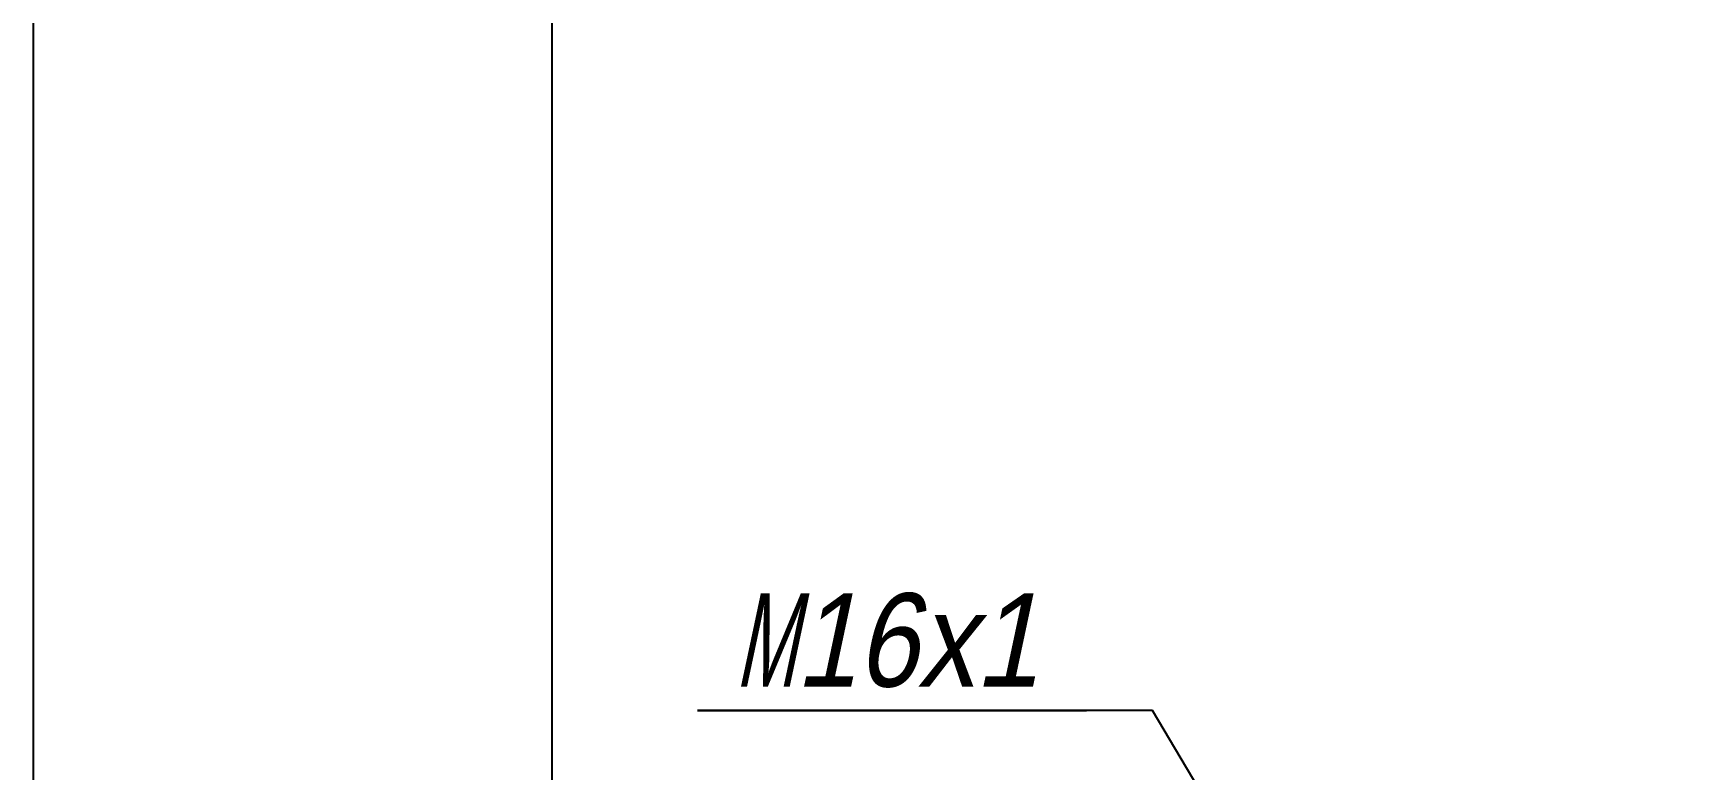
# Model space of a CAD drawing. Extents: x 0 to 210, y 0 to 297.
# Drawn here: x 0 to 63.8, y 188.8 to 217.2 of the extents above; entities that cross this region are included whole.
import ezdxf
from ezdxf.enums import TextEntityAlignment as Align

# ---------------------------------------------------------------- set-up
doc = ezdxf.new("R2010")
doc.units = 0
doc.header["$LTSCALE"] = 19.36
doc.layers.get('0').update_dxf_attribs({"linetype": 'CONTINUOUS'})
doc.styles.add('TEXTSTYLE_0', font='txt', dxfattribs={"width": 0.8})
doc.dimstyles.new('DIMSTYLE_2', dxfattribs={"dimtxt": 3.6, "dimasz": 0.18, "dimexe": 0.18, "dimexo": 0.0625, "dimgap": 0.09, "dimtad": 0, "dimtih": 1, "dimtoh": 1, "dimlfac": 0.5, "dimzin": 0, "dimtxsty": 'STANDARD', "dimcen": 0.09, "dimazin": 3, "dimtp": 0.2, "dimtm": 0.2, "dimtfac": 0, "dimtdec": 4, "dimtofl": 0, "dimtmove": 0, "dimatfit": 3, "dimtolj": 1, "dimtzin": 0})

# ---------------------------------------------------------------- blocks, each defined once
blk = doc.blocks.new('*D2')
at = {"color": 2, "linetype": 'CONTINUOUS'}
for p, q in [((43.139, 191.137), (25.609, 191.137)), ((25.609, 191.137), (40.59, 191.137)), ((55.673, 170.05), (43.139, 191.137)), ((47.498, 183.804), (55.673, 170.05)), ((63.848, 156.296), (55.673, 170.05))]:
    blk.add_line(p, q, dxfattribs=at)
for points in [[(49.46, 181.48), (47.498, 183.804), (48.601, 180.97)], [(61.885, 158.62), (63.848, 156.296), (62.745, 159.131)]]:
    blk.add_solid(points, dxfattribs=at)
at = {"color": 2, "linetype": 'CONTINUOUS', "style": 'TEXTSTYLE_0', "oblique": 12}
for s, p, p2 in [('M', (27.049, 192.057), (29.389, 192.057)), ('16', (29.389, 192.057), (34.069, 192.057)), ('x1', (34.069, 192.057), (38.749, 192.057))]:
    blk.add_text(s, height=3.6, dxfattribs=at).set_placement(p, p2, align=Align.FIT)

msp = doc.modelspace()

# ---------------------------------------------------------------- linework, layer by layer
at = {"color": 7, "linetype": 'CONTINUOUS'}
for p, q in [((0, 297), (0, 0)), ((20, 5), (20, 292.35))]:
    msp.add_line(p, q, dxfattribs=at)

# ---------------------------------------------------------------- dimensions: what is measured, and where the dimension line sits
at = {"color": 2, "linetype": 'CONTINUOUS'}
dim = msp.add_diameter_dim_2p(p1=(47.498, 183.804), p2=(63.848, 156.296), dimstyle='DIMSTYLE_2', dxfattribs=at)
dim.commit()
dim.dimension.update_dxf_attribs({"geometry": '*D2', "text_midpoint": (32.899, 193.857)})

doc.saveas('drawing.dxf')
